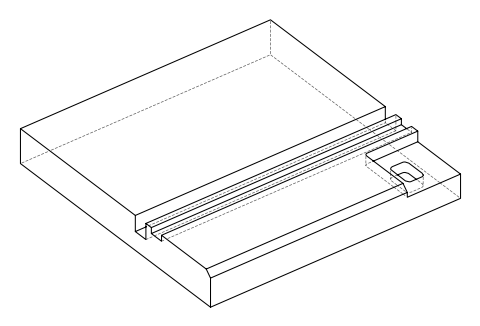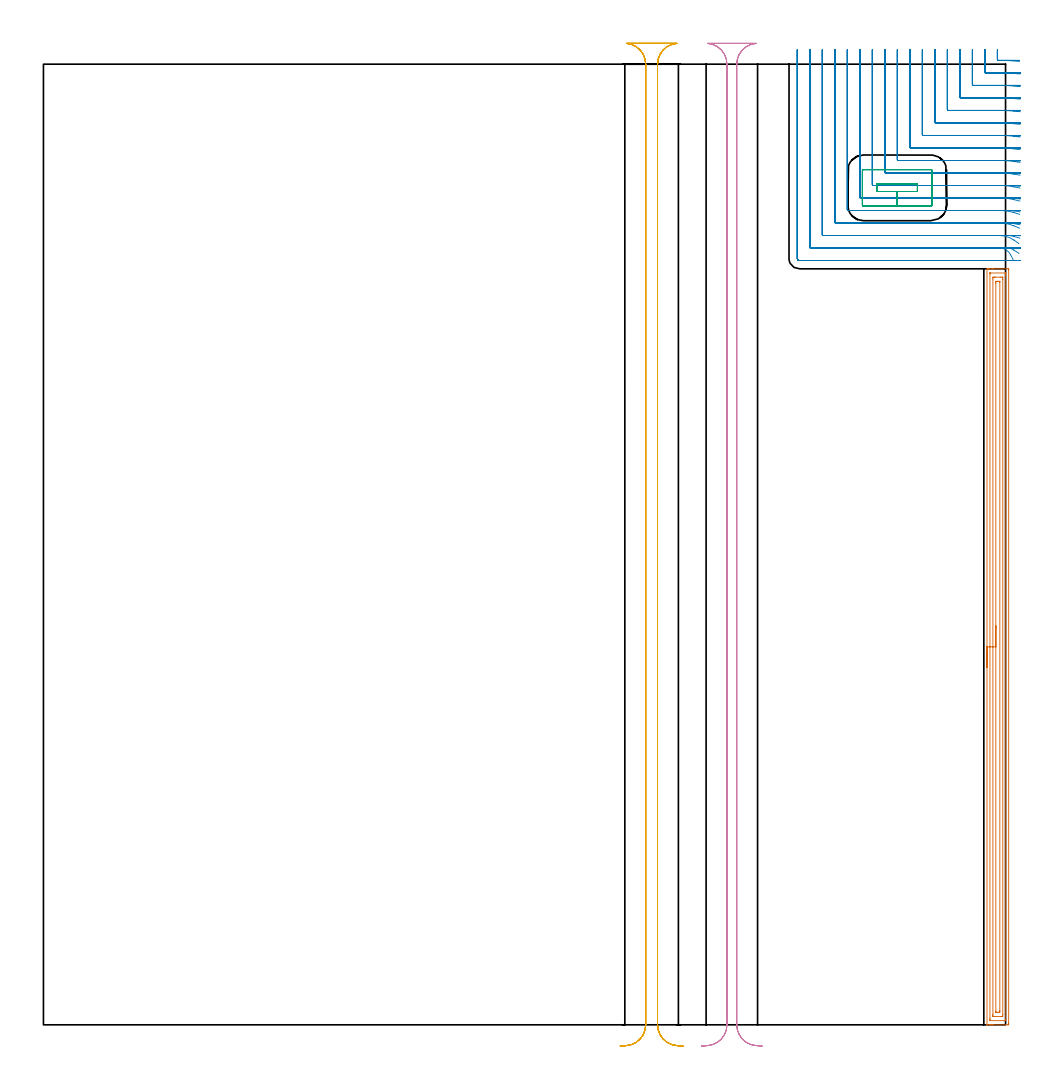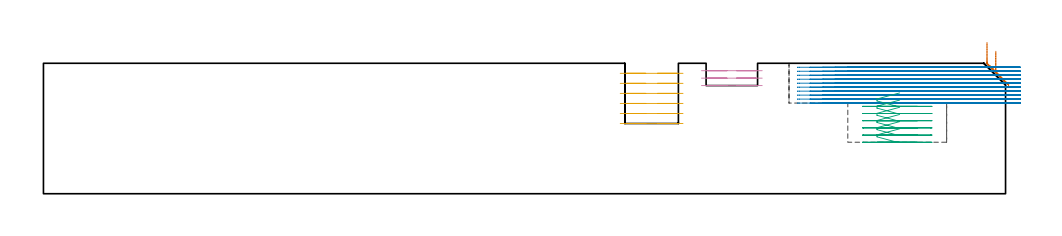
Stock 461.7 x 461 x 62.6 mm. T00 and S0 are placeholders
(PLAN: 5 operations, 3 tool changes, 74.8 min)
(1 AREA_MILL | FG_CHAMFER_SURFACE | UGT0205_001 | 11.84 min | 19942 mm3)
(2 MILL_CORNER_NOTCH_RECTANGULAR | CORNER_NOTCH_RECTANGULAR | NXT0201_009 | Follow Part, ap 2, ae 75% | 42.13 min | 194452 mm3)
(3 MILL_RECTANGULAR_POCKET | POCKET_RECTANGULAR_STRAIGHT | UGT0201_132 | Follow Part, ap 3.5, ae 75% | 2.47 min | 27174 mm3)
(4 MILL_RECTANGULAR_SLOT | SLOT_RECTANGULAR | UGT0201_136 | Follow Part, ap 5, ae 75% | 6.11 min | 121841 mm3)
(5 MILL_RECTANGULAR_SLOT_1 | SLOT_RECTANGULAR_1 | UGT0201_136 | Follow Part, ap 5, ae 75% | 12.24 min | 342430 mm3)
(TOOL UGT0205_001 | Chamfer Mill 20 x 3 x 45 deg. | D20 FL50 Z2)
(TOOL NXT0201_009 | ENDMILL 8mm [2P460-0800-NA 1630] | D8 FL26 Z6)
(TOOL UGT0201_132 | Carbide End Mill 14.0 | D14 FL30 Z4)
(TOOL UGT0201_136 | Carbide End Mill 20.0 | D20 FL30 Z4)
(OP 1 AREA_MILL)
G17 G21 G94 G90
T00 M6
G54
G17 G0 G90 X452.8 Y171.4 S1061 M3
G43 Z72.6 H0
G94 G1 Y171.438 Z71.728 F250.
Y171.552 Z70.863
Y171.741 Z70.012
Y172.003 Z69.18
Y172.337 Z68.374
Y172.74 Z67.6
Y173.208 Z66.864
Y173.74 Z66.172
Y174.329 Z65.529
Y174.972 Z64.939
Y175.664 Z64.408
Y176.4 Z63.94
Y177.174 Z63.537
Y177.98 Z63.203
Y178.812 Z62.941
Y179.663 Z62.752
Y180.528 Z62.638
Y181.4 Z62.6
Y362.636
X452.802 Y362.79 Z62.588
X452.937 Y362.797 Z62.455
X453.079 Y362.8 Z62.32
X453.413 Z61.986
X454.056 Z61.338
X455.254 Z60.143
X455.809 Z59.585
X462.82 Z52.577
X463.1 Y362.797 Z52.297
X463.192 Y362.79 Z52.205
X463.199 Y362.697 Z52.199
X463.2 Y362.19 Z52.2
Y1.116
X463.199 Y0.61 Z52.201
X463.196 Y0.227 Z52.202
X463.192 Y0.01 Z52.205
X462.82 Y0. Z52.577
X455.809 Z59.585
X455.254 Z60.143
X454.933 Z60.463
X454.378 Z61.018
X454.056 Z61.338
X453.079 Z62.32
X452.939 Z62.453
X452.919 Y0.001 Z62.473
X452.802 Y0.01 Z62.588
X452.8 Y0.164 Z62.6
Y181.4
X454.214 Z61.186
X454.215 Y360.404 Z61.185
X454.219 Y360.769 Z61.181
X454.22 Y360.785 Z61.18
X454.243 Y360.79 Z61.157
X454.311 Y360.796 Z61.089
X454.415 Y360.799 Z60.985
X461.555 Y360.8 Z53.845
X461.723 Y360.798 Z53.677
X461.752 Y360.795 Z53.648
X461.778 Y360.79 Z53.622
X461.78 Y360.753 Z53.62
X461.785 Y360.566 Z53.615
Y360.404
X461.786 Y359.672 Z53.614
X461.785 Y2.396 Z53.615
X461.781 Y2.031 Z53.619
X461.779 Y2.015 Z53.621
X461.757 Y2.01 Z53.643
X461.689 Y2.004 Z53.711
X461.585 Y2.001 Z53.815
X454.445 Y2. Z60.955
X454.277 Y2.002 Z61.123
X454.248 Y2.005 Z61.152
X454.222 Y2.01 Z61.178
X454.22 Y2.047 Z61.18
X454.215 Y2.234 Z61.185
X454.214 Y2.396 Z61.186
Y3.128
Y181.4
X455.628 Z59.772
X455.629 Y357.909 Z59.771
X455.635 Y358.619 Z59.765
X455.638 Y358.793 Z59.762
X455.809 Y358.795 Z59.591
X456.508 Y358.8 Z58.892
X456.685 Z58.715
X459.137 Z56.263
X460.013 Y358.799 Z55.387
X460.191 Y358.796 Z55.209
X460.362 Y358.79 Z55.038
X460.367 Y358.619 Z55.033
X460.37 Y358.436 Z55.03
X460.371 Y357.726 Z55.029
Y4.89
X460.365 Y4.181 Z55.035
X460.362 Y4.007 Z55.038
X460.191 Y4.004 Z55.209
X459.492 Y4. Z55.908
X459.314 Z56.086
X456.863 Z58.537
X455.986 Y4.001 Z59.414
X455.809 Y4.004 Z59.591
X455.638 Y4.01 Z59.762
X455.633 Y4.181 Z59.767
X455.63 Y4.364 Z59.77
X455.628 Y5.074 Z59.772
Y181.4
X457.043 Z58.357
Y355.94
X457.044 Y356.468 Z58.356
X457.046 Y356.645 Z58.354
X457.049 Y356.777 Z58.351
X457.14 Y356.79 Z58.26
X457.562 Y356.799 Z57.838
X457.594 Y356.8 Z57.806
X458.471 Z56.929
X458.857 Y356.793 Z56.543
X458.947 Y356.79 Z56.453
X458.952 Y356.731 Z56.448
X458.955 Y356.666 Z56.445
X458.957 Y356.305 Z56.443
Y6.86
X458.956 Y6.332 Z56.444
X458.954 Y6.155 Z56.446
X458.95 Y6.023 Z56.45
X458.86 Y6.01 Z56.54
X458.438 Y6.001 Z56.962
X458.406 Y6. Z56.994
X457.529 Z57.871
X457.143 Y6.007 Z58.257
X457.052 Y6.01 Z58.348
X457.048 Y6.069 Z58.352
X457.045 Y6.134 Z58.355
X457.043 Y6.495 Z58.357
Y181.4
Y182.272 Z58.395
Y183.136 Z58.509
Y183.988 Z58.698
Y184.82 Z58.96
Y185.626 Z59.294
Y186.4 Z59.697
Y187.136 Z60.166
Y187.828 Z60.697
Y188.471 Z61.286
Y189.06 Z61.93
Y189.591 Z62.622
Y190.06 Z63.357
Y190.463 Z64.131
Y190.797 Z64.937
Y191.059 Z65.769
Y191.248 Z66.621
Y191.362 Z67.486
Y191.4 Z68.357
G0 Z72.6
M5
M2
(OP 2 MILL_CORNER_NOTCH_RECTANGULAR)
G17 G21 G94 G90
T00 M6
G54
G17 G0 G90 X457.8 Y468. S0 M3
G43 Z72.6 H1
Z60.69
G94 G1 Y465. F250.
Y463.194 F500.
G3 X458.194 Y462.8 R0.4
G2 X465.376 Y462.576 R96.
G1 X468.369 Y462.37 F250.
G0 Z72.6
X451.8 Y468.
Z60.69
G1 Y465.
Y457.194 F500.
G3 X452.194 Y456.8 R0.4
G1 X458.793
G2 X465.7 Y456.535 R90.
G1 X468.691 Y456.304 F250.
G0 Z72.6
X445.8 Y468.
Z60.69
G1 Y465.
Y451.194 F500.
G3 X446.194 Y450.8 R0.4
G1 X458.793
G2 X465.7 Y450.516 R84.
G1 X468.69 Y450.269 F250.
G0 Z72.6
X439.8 Y468.
Z60.69
G1 Y465.
Y445.195 F500.
G3 X440.195 Y444.8 R0.4
G1 X458.793
G2 X465.7 Y444.494 R78.
G1 X468.688 Y444.228 F250.
G0 Z72.6
X433.8 Y468.
Z60.69
G1 Y465.
Y439.195 F500.
G3 X434.195 Y438.8 R0.4
G1 X458.793
G2 X465.7 Y438.468 R72.
G1 X468.686 Y438.18 F250.
G0 Z72.6
X427.8 Y468.
Z60.69
G1 Y465.
Y433.195 F500.
G3 X428.195 Y432.8 R0.4
G1 X458.793
G2 X465.7 Y432.438 R66.
G1 X468.684 Y432.124 F250.
G0 Z72.6
X421.8 Y468.
Z60.69
G1 Y465.
Y427.195 F500.
G3 X422.195 Y426.8 R0.4
G1 X458.793
G2 X465.7 Y426.401 R60.
G1 X468.68 Y426.056 F250.
G0 Z72.6
X415.8 Y468.
Z60.69
G1 Y465.
Y421.195 F500.
G3 X416.195 Y420.8 R0.4
G1 X458.793
G2 X465.7 Y420.356 R54.
G1 X468.675 Y419.973 F250.
G0 Z72.6
X409.8 Y468.
Z60.69
G1 Y465.
Y415.196 F500.
G3 X410.196 Y414.8 R0.4
G1 X458.793
G2 X465.7 Y414.3 R48.
G1 X468.669 Y413.869 F250.
G0 Z72.6
X403.8 Y468.
Z60.69
G1 Y465.
Y409.196 F500.
G3 X404.196 Y408.8 R0.4
G1 X458.793
G2 X465.7 Y408.228 R42.
G1 X468.659 Y407.735 F250.
G0 Z72.6
X397.8 Y468.
Z60.69
G1 Y465.
Y403.196 F500.
G3 X398.196 Y402.8 R0.4
G1 X458.793
G2 X465.7 Y402.131 R36.
G1 X468.644 Y401.556 F250.
G0 Z72.6
X391.8 Y468.
Z60.69
G1 Y465.
Y397.196 F500.
G3 X392.196 Y396.8 R0.4
G1 X458.793
G2 X465.7 Y395.994 R30.
G1 X468.619 Y395.303 F250.
G0 Z72.6
X385.8 Y468.
Z60.69
G1 Y465.
Y391.196 F500.
G3 X386.196 Y390.8 R0.4
G1 X458.793
G2 X465.7 Y389.785 R24.
G1 X468.573 Y388.921 F250.
G0 Z72.6
X379.8 Y468.
Z60.69
G1 Y465.
Y385.197 F500.
G3 X380.197 Y384.8 R0.4
G1 X458.793
G2 X465.7 Y383.422 R18.
G1 X468.47 Y382.271 F250.
G0 Z72.6
X373.8 Y468.
Z60.69
G1 Y465.
Y379.197 F500.
G3 X374.197 Y378.8 R0.4
G1 X458.793
G2 X465.7 Y376.613 R12.
G1 X468.153 Y374.886 F250.
G0 Z72.6
X367.8 Y468.
Z60.69
G1 Y465.
Y373.197 F500.
G3 X368.197 Y372.8 R0.4
G1 X458.793
G2 X464.138 Y369.527 R6.
G1 X465.501 Y366.854 F250.
G0 Z72.6
X361.8 Y468.
Z60.69
G1 Y465.
Y367.7 F500.
G3 X362.7 Y366.8 R0.9
G1 X458.793
X461.793 F250.
G0 Z72.6
X457.8 Y468.
Z58.78
G1 Y465.
Y463.194 F500.
G3 X458.194 Y462.8 R0.4
G1 X462.386
G2 X465.294 Y462.756 R96.
G1 X468.293 Y462.665 F250.
G0 Z72.6
X451.8 Y468.
Z58.78
G1 Y465.
Y457.194 F500.
G3 X452.194 Y456.8 R0.4
G1 X462.386
G2 X465.7 Y456.739 R90.
G1 X468.698 Y456.628 F250.
G0 Z72.6
X445.8 Y468.
Z58.78
G1 Y465.
Y451.194 F500.
G3 X446.194 Y450.8 R0.4
G1 X462.386
G2 X465.7 Y450.735 R84.
G1 X468.698 Y450.616 F250.
G0 Z72.6
X439.8 Y468.
Z58.78
G1 Y465.
Y445.195 F500.
G3 X440.195 Y444.8 R0.4
G1 X462.386
G2 X465.7 Y444.73 R78.
G1 X468.697 Y444.602 F250.
G0 Z72.6
X433.8 Y468.
Z58.78
G1 Y465.
Y439.195 F500.
G3 X434.195 Y438.8 R0.4
G1 X462.386
G2 X465.7 Y438.724 R72.
G1 X468.697 Y438.586 F250.
G0 Z72.6
X427.8 Y468.
Z58.78
G1 Y465.
Y433.195 F500.
G3 X428.195 Y432.8 R0.4
G1 X462.386
G2 X465.7 Y432.717 R66.
G1 X468.696 Y432.566 F250.
G0 Z72.6
X421.8 Y468.
Z58.78
G1 Y465.
Y427.195 F500.
G3 X422.195 Y426.8 R0.4
G1 X462.386
G2 X465.7 Y426.708 R60.
G1 X468.695 Y426.543 F250.
G0 Z72.6
X415.8 Y468.
Z58.78
G1 Y465.
Y421.195 F500.
G3 X416.195 Y420.8 R0.4
G1 X462.386
G2 X465.7 Y420.698 R54.
G1 X468.694 Y420.514 F250.
G0 Z72.6
X409.8 Y468.
Z58.78
G1 Y465.
Y415.196 F500.
G3 X410.196 Y414.8 R0.4
G1 X462.386
G2 X465.7 Y414.685 R48.
G1 X468.693 Y414.478 F250.
G0 Z72.6
X403.8 Y468.
Z58.78
G1 Y465.
Y409.196 F500.
G3 X404.196 Y408.8 R0.4
G1 X462.386
G2 X465.7 Y408.669 R42.
G1 X468.691 Y408.432 F250.
G0 Z72.6
X397.8 Y468.
Z58.78
G1 Y465.
Y403.196 F500.
G3 X398.196 Y402.8 R0.4
G1 X462.386
G2 X465.7 Y402.647 R36.
G1 X468.687 Y402.371 F250.
G0 Z72.6
X391.8 Y468.
Z58.78
G1 Y465.
Y397.196 F500.
G3 X392.196 Y396.8 R0.4
G1 X462.386
G2 X465.7 Y396.616 R30.
G1 X468.682 Y396.285 F250.
G0 Z72.6
X385.8 Y468.
Z58.78
G1 Y465.
Y391.196 F500.
G3 X386.196 Y390.8 R0.4
G1 X462.386
G2 X465.7 Y390.57 R24.
G1 X468.671 Y390.156 F250.
G0 Z72.6
X379.8 Y468.
Z58.78
G1 Y465.
Y385.196 F500.
G3 X380.196 Y384.8 R0.4
G1 X462.386
G2 X465.7 Y384.492 R18.
G1 X468.649 Y383.94 F250.
G0 Z72.6
X373.8 Y468.
Z58.78
G1 Y465.
Y379.197 F500.
G3 X374.197 Y378.8 R0.4
G1 X462.386
G2 X465.7 Y378.333 R12.
G1 X468.583 Y377.505 F250.
G0 Z72.6
X367.8 Y468.
Z58.78
G1 Y465.
Y373.197 F500.
G3 X368.197 Y372.8 R0.4
G1 X462.386
G2 X465.7 Y371.802 R6.
G1 X468.201 Y370.145 F250.
G0 Z72.6
X361.8 Y468.
Z58.78
G1 Y465.
Y367.7 F500.
G3 X362.7 Y366.8 R0.9
G1 X462.386
X465.386 F250.
G0 Z72.6
X457.8 Y468.
Z56.87
G1 Y465.
Y463.194 F500.
G3 X458.194 Y462.8 R0.4
G1 X465.152
X465.272
X468.272 Y462.796 F250.
G0 Z72.6
X451.8 Y468.
Z56.87
G1 Y465.
Y457.194 F500.
G3 X452.194 Y456.8 R0.4
G1 X465.152
G2 X465.7 Y456.798 R90.
G1 X468.7 Y456.78 F250.
G0 Z72.6
X445.8 Y468.
Z56.87
G1 Y465.
Y451.194 F500.
G3 X446.194 Y450.8 R0.4
G1 X465.152
G2 X465.7 Y450.798 R84.
G1 X468.7 Y450.779 F250.
G0 Z72.6
X439.8 Y468.
Z56.87
G1 Y465.
Y445.194 F500.
G3 X440.194 Y444.8 R0.4
G1 X465.152
G2 X465.7 Y444.798 R78.
G1 X468.7 Y444.777 F250.
G0 Z72.6
X433.8 Y468.
Z56.87
G1 Y465.
Y439.195 F500.
G3 X434.195 Y438.8 R0.4
G1 X465.152
G2 X465.7 Y438.798 R72.
G1 X468.7 Y438.775 F250.
G0 Z72.6
X427.8 Y468.
Z56.87
G1 Y465.
Y433.195 F500.
G3 X428.195 Y432.8 R0.4
G1 X465.152
G2 X465.7 Y432.798 R66.
G1 X468.7 Y432.773 F250.
G0 Z72.6
X421.8 Y468.
Z56.87
G1 Y465.
Y427.195 F500.
G3 X422.195 Y426.8 R0.4
G1 X465.152
G2 X465.7 Y426.798 R60.
G1 X468.7 Y426.77 F250.
G0 Z72.6
X415.8 Y468.
Z56.87
G1 Y465.
Y421.195 F500.
G3 X416.195 Y420.8 R0.4
G1 X465.152
G2 X465.7 Y420.797 R54.
G1 X468.7 Y420.767 F250.
G0 Z72.6
X409.8 Y468.
Z56.87
G1 Y465.
Y415.196 F500.
G3 X410.196 Y414.8 R0.4
G1 X465.152
G2 X465.7 Y414.797 R48.
G1 X468.7 Y414.763 F250.
G0 Z72.6
X403.8 Y468.
Z56.87
G1 Y465.
Y409.196 F500.
G3 X404.196 Y408.8 R0.4
G1 X465.152
G2 X465.7 Y408.796 R42.
G1 X468.7 Y408.757 F250.
G0 Z72.6
X397.8 Y468.
Z56.87
G1 Y465.
Y403.196 F500.
G3 X398.196 Y402.8 R0.4
G1 X465.152
G2 X465.7 Y402.796 R36.
G1 X468.7 Y402.75 F250.
G0 Z72.6
X391.8 Y468.
Z56.87
G1 Y465.
Y397.196 F500.
G3 X392.196 Y396.8 R0.4
G1 X465.152
G2 X465.7 Y396.795 R30.
G1 X468.699 Y396.74 F250.
G0 Z72.6
X385.8 Y468.
Z56.87
G1 Y465.
Y391.196 F500.
G3 X386.196 Y390.8 R0.4
G1 X465.152
G2 X465.7 Y390.794 R24.
G1 X468.699 Y390.725 F250.
G0 Z72.6
X379.8 Y468.
Z56.87
G1 Y465.
Y385.196 F500.
G3 X380.196 Y384.8 R0.4
G1 X465.152
G2 X465.7 Y384.792 R18.
G1 X468.699 Y384.7 F250.
G0 Z72.6
X373.8 Y468.
Z56.87
G1 Y465.
Y379.197 F500.
G3 X374.197 Y378.8 R0.4
G1 X465.152
G2 X465.7 Y378.788 R12.
G1 X468.697 Y378.651 F250.
G0 Z72.6
X367.8 Y468.
Z56.87
G1 Y465.
Y373.197 F500.
G3 X368.197 Y372.8 R0.4
G1 X465.152
G2 X465.7 Y372.775 R6.
G1 X468.687 Y372.501 F250.
G0 Z72.6
X361.8 Y468.
Z56.87
G1 Y465.
Y367.7 F500.
G3 X362.7 Y366.8 R0.9
G1 X465.152
X468.152 F250.
G0 Z72.6
X457.8 Y468.
Z54.96
G1 Y465.
Y463.194 F500.
G3 X458.194 Y462.8 R0.4
G1 X465.272
X468.272 F250.
G0 Z72.6
X451.8 Y468.
Z54.96
G1 Y465.
Y457.194 F500.
G3 X452.194 Y456.8 R0.4
G1 X465.7
X468.7 F250.
G0 Z72.6
X445.8 Y468.
Z54.96
G1 Y465.
Y451.194 F500.
G3 X446.194 Y450.8 R0.4
G1 X465.7
X468.7 F250.
G0 Z72.6
X439.8 Y468.
Z54.96
G1 Y465.
Y445.194 F500.
G3 X440.194 Y444.8 R0.4
G1 X465.7
X468.7 F250.
G0 Z72.6
X433.8 Y468.
Z54.96
G1 Y465.
Y439.195 F500.
G3 X434.195 Y438.8 R0.4
G1 X465.7
X468.7 F250.
G0 Z72.6
X427.8 Y468.
Z54.96
G1 Y465.
Y433.195 F500.
G3 X428.195 Y432.8 R0.4
G1 X465.7
X468.7 F250.
G0 Z72.6
X421.8 Y468.
Z54.96
G1 Y465.
Y427.195 F500.
G3 X422.195 Y426.8 R0.4
G1 X465.7
X468.7 F250.
G0 Z72.6
X415.8 Y468.
Z54.96
G1 Y465.
Y421.195 F500.
G3 X416.195 Y420.8 R0.4
G1 X465.7
X468.7 F250.
G0 Z72.6
X409.8 Y468.
Z54.96
G1 Y465.
Y415.196 F500.
G3 X410.196 Y414.8 R0.4
G1 X465.7
X468.7 F250.
G0 Z72.6
X403.8 Y468.
Z54.96
G1 Y465.
Y409.196 F500.
G3 X404.196 Y408.8 R0.4
G1 X465.7
X468.7 F250.
G0 Z72.6
X397.8 Y468.
Z54.96
G1 Y465.
Y403.196 F500.
G3 X398.196 Y402.8 R0.4
G1 X465.7
X468.7 F250.
G0 Z72.6
X391.8 Y468.
Z54.96
G1 Y465.
Y397.196 F500.
G3 X392.196 Y396.8 R0.4
G1 X465.7
X468.7 F250.
G0 Z72.6
X385.8 Y468.
Z54.96
G1 Y465.
Y391.196 F500.
G3 X386.196 Y390.8 R0.4
G1 X465.7
X468.7 F250.
G0 Z72.6
X379.8 Y468.
Z54.96
G1 Y465.
Y385.196 F500.
G3 X380.196 Y384.8 R0.4
G1 X465.7
X468.7 F250.
G0 Z72.6
X373.8 Y468.
Z54.96
G1 Y465.
Y379.197 F500.
G3 X374.197 Y378.8 R0.4
G1 X465.7
X468.7 F250.
G0 Z72.6
X367.8 Y468.
Z54.96
G1 Y465.
Y373.197 F500.
G3 X368.197 Y372.8 R0.4
G1 X465.7
X468.7 F250.
G0 Z72.6
X361.8 Y468.
Z54.96
G1 Y465.
Y367.7 F500.
G3 X362.7 Y366.8 R0.9
G1 X465.7
X468.7 F250.
G0 Z72.6
X457.8 Y468.
Z53.05
G1 Y465.
Y463.194 F500.
G3 X458.194 Y462.8 R0.4
G1 X465.272
X468.272 F250.
G0 Z72.6
X451.8 Y468.
Z53.05
G1 Y465.
Y457.194 F500.
G3 X452.194 Y456.8 R0.4
G1 X465.7
X468.7 F250.
G0 Z72.6
X445.8 Y468.
Z53.05
G1 Y465.
Y451.194 F500.
G3 X446.194 Y450.8 R0.4
G1 X465.7
X468.7 F250.
G0 Z72.6
X439.8 Y468.
Z53.05
G1 Y465.
Y445.194 F500.
G3 X440.194 Y444.8 R0.4
G1 X465.7
X468.7 F250.
G0 Z72.6
X433.8 Y468.
Z53.05
G1 Y465.
Y439.195 F500.
G3 X434.195 Y438.8 R0.4
G1 X465.7
X468.7 F250.
G0 Z72.6
X427.8 Y468.
Z53.05
G1 Y465.
Y433.195 F500.
G3 X428.195 Y432.8 R0.4
G1 X465.7
X468.7 F250.
G0 Z72.6
X421.8 Y468.
Z53.05
G1 Y465.
Y427.195 F500.
G3 X422.195 Y426.8 R0.4
G1 X465.7
X468.7 F250.
G0 Z72.6
X415.8 Y468.
Z53.05
G1 Y465.
Y421.195 F500.
G3 X416.195 Y420.8 R0.4
G1 X465.7
X468.7 F250.
G0 Z72.6
X409.8 Y468.
Z53.05
G1 Y465.
Y415.196 F500.
G3 X410.196 Y414.8 R0.4
G1 X465.7
X468.7 F250.
G0 Z72.6
X403.8 Y468.
Z53.05
G1 Y465.
Y409.196 F500.
G3 X404.196 Y408.8 R0.4
G1 X465.7
X468.7 F250.
G0 Z72.6
X397.8 Y468.
Z53.05
G1 Y465.
Y403.196 F500.
G3 X398.196 Y402.8 R0.4
G1 X465.7
X468.7 F250.
G0 Z72.6
X391.8 Y468.
Z53.05
G1 Y465.
Y397.196 F500.
G3 X392.196 Y396.8 R0.4
G1 X465.7
X468.7 F250.
G0 Z72.6
X385.8 Y468.
Z53.05
G1 Y465.
Y391.196 F500.
G3 X386.196 Y390.8 R0.4
G1 X465.7
X468.7 F250.
G0 Z72.6
X379.8 Y468.
Z53.05
G1 Y465.
Y385.196 F500.
G3 X380.196 Y384.8 R0.4
G1 X465.7
X468.7 F250.
G0 Z72.6
X373.8 Y468.
Z53.05
G1 Y465.
Y379.197 F500.
G3 X374.197 Y378.8 R0.4
G1 X465.7
X468.7 F250.
G0 Z72.6
X367.8 Y468.
Z53.05
G1 Y465.
Y373.197 F500.
G3 X368.197 Y372.8 R0.4
G1 X465.7
X468.7 F250.
G0 Z72.6
X361.8 Y468.
Z53.05
G1 Y465.
Y367.7 F500.
G3 X362.7 Y366.8 R0.9
G1 X465.7
X468.7 F250.
G0 Z72.6
X457.8 Y468.
Z51.14
G1 Y465.
Y463.194 F500.
G3 X458.194 Y462.8 R0.4
G1 X465.272
X468.272 F250.
G0 Z72.6
X451.8 Y468.
Z51.14
G1 Y465.
Y457.194 F500.
G3 X452.194 Y456.8 R0.4
G1 X465.7
X468.7 F250.
G0 Z72.6
X445.8 Y468.
Z51.14
G1 Y465.
Y451.194 F500.
G3 X446.194 Y450.8 R0.4
G1 X465.7
X468.7 F250.
G0 Z72.6
X439.8 Y468.
Z51.14
G1 Y465.
Y445.195 F500.
G3 X440.195 Y444.8 R0.4
G1 X465.7
X468.7 F250.
G0 Z72.6
X433.8 Y468.
Z51.14
G1 Y465.
Y439.195 F500.
G3 X434.195 Y438.8 R0.4
G1 X465.7
X468.7 F250.
G0 Z72.6
X427.8 Y468.
Z51.14
G1 Y465.
Y433.195 F500.
G3 X428.195 Y432.8 R0.4
G1 X465.7
X468.7 F250.
G0 Z72.6
X421.8 Y468.
Z51.14
G1 Y465.
Y427.195 F500.
G3 X422.195 Y426.8 R0.4
G1 X465.7
X468.7 F250.
G0 Z72.6
X415.8 Y468.
Z51.14
G1 Y465.
Y421.195 F500.
G3 X416.195 Y420.8 R0.4
G1 X465.7
X468.7 F250.
G0 Z72.6
X409.8 Y468.
Z51.14
G1 Y465.
Y415.196 F500.
G3 X410.196 Y414.8 R0.4
G1 X465.7
X468.7 F250.
G0 Z72.6
X403.8 Y468.
Z51.14
G1 Y465.
Y409.196 F500.
G3 X404.196 Y408.8 R0.4
G1 X465.7
X468.7 F250.
G0 Z72.6
X397.8 Y468.
Z51.14
G1 Y465.
Y403.196 F500.
G3 X398.196 Y402.8 R0.4
G1 X465.7
X468.7 F250.
G0 Z72.6
X391.8 Y468.
Z51.14
G1 Y465.
Y397.196 F500.
G3 X392.196 Y396.8 R0.4
G1 X465.7
X468.7 F250.
G0 Z72.6
X385.8 Y468.
Z51.14
G1 Y465.
Y391.196 F500.
G3 X386.196 Y390.8 R0.4
G1 X465.7
X468.7 F250.
G0 Z72.6
X379.8 Y468.
Z51.14
G1 Y465.
Y385.197 F500.
G3 X380.197 Y384.8 R0.4
G1 X465.7
X468.7 F250.
G0 Z72.6
X373.8 Y468.
Z51.14
G1 Y465.
Y379.197 F500.
G3 X374.197 Y378.8 R0.4
G1 X465.7
X468.7 F250.
G0 Z72.6
X367.8 Y468.
Z51.14
G1 Y465.
Y373.197 F500.
G3 X368.197 Y372.8 R0.4
G1 X465.7
X468.7 F250.
G0 Z72.6
X361.8 Y468.
Z51.14
G1 Y465.
Y367.7 F500.
G3 X362.7 Y366.8 R0.9
G1 X465.7
X468.7 F250.
G0 Z72.6
X457.8 Y468.
Z49.23
G1 Y465.
Y463.194 F500.
G3 X458.194 Y462.8 R0.4
G1 X465.272
X468.272 F250.
G0 Z72.6
X451.8 Y468.
Z49.23
G1 Y465.
Y457.194 F500.
G3 X452.194 Y456.8 R0.4
G1 X465.7
X468.7 F250.
G0 Z72.6
X445.8 Y468.
Z49.23
G1 Y465.
Y451.194 F500.
G3 X446.194 Y450.8 R0.4
G1 X465.7
X468.7 F250.
G0 Z72.6
X439.8 Y468.
Z49.23
G1 Y465.
Y445.195 F500.
G3 X440.195 Y444.8 R0.4
G1 X465.7
X468.7 F250.
G0 Z72.6
X433.8 Y468.
Z49.23
G1 Y465.
Y439.195 F500.
G3 X434.195 Y438.8 R0.4
G1 X465.7
X468.7 F250.
G0 Z72.6
X427.8 Y468.
Z49.23
G1 Y465.
Y433.195 F500.
G3 X428.195 Y432.8 R0.4
G1 X465.7
X468.7 F250.
G0 Z72.6
X421.8 Y468.
Z49.23
G1 Y465.
Y427.195 F500.
G3 X422.195 Y426.8 R0.4
G1 X465.7
X468.7 F250.
G0 Z72.6
X415.8 Y468.
Z49.23
G1 Y465.
Y421.195 F500.
G3 X416.195 Y420.8 R0.4
G1 X465.7
X468.7 F250.
G0 Z72.6
X409.8 Y468.
Z49.23
G1 Y465.
Y415.196 F500.
G3 X410.196 Y414.8 R0.4
G1 X465.7
X468.7 F250.
G0 Z72.6
X403.8 Y468.
Z49.23
G1 Y465.
Y409.196 F500.
G3 X404.196 Y408.8 R0.4
G1 X465.7
X468.7 F250.
G0 Z72.6
X397.8 Y468.
Z49.23
G1 Y465.
Y403.196 F500.
G3 X398.196 Y402.8 R0.4
G1 X465.7
X468.7 F250.
G0 Z72.6
X391.8 Y468.
Z49.23
G1 Y465.
Y397.196 F500.
G3 X392.196 Y396.8 R0.4
G1 X465.7
X468.7 F250.
G0 Z72.6
X385.8 Y468.
Z49.23
G1 Y465.
Y391.196 F500.
G3 X386.196 Y390.8 R0.4
G1 X465.7
X468.7 F250.
G0 Z72.6
X379.8 Y468.
Z49.23
G1 Y465.
Y385.197 F500.
G3 X380.197 Y384.8 R0.4
G1 X465.7
X468.7 F250.
G0 Z72.6
X373.8 Y468.
Z49.23
G1 Y465.
Y379.197 F500.
G3 X374.197 Y378.8 R0.4
G1 X465.7
X468.7 F250.
G0 Z72.6
X367.8 Y468.
Z49.23
G1 Y465.
Y373.197 F500.
G3 X368.197 Y372.8 R0.4
G1 X465.7
X468.7 F250.
G0 Z72.6
X361.8 Y468.
Z49.23
G1 Y465.
Y367.7 F500.
G3 X362.7 Y366.8 R0.9
G1 X465.7
X468.7 F250.
G0 Z72.6
X457.8 Y468.
Z47.32
G1 Y465.
Y463.194 F500.
G3 X458.194 Y462.8 R0.4
G1 X465.272
X468.272 F250.
G0 Z72.6
X451.8 Y468.
Z47.32
G1 Y465.
Y457.194 F500.
G3 X452.194 Y456.8 R0.4
G1 X465.7
X468.7 F250.
G0 Z72.6
X445.8 Y468.
Z47.32
G1 Y465.
Y451.194 F500.
G3 X446.194 Y450.8 R0.4
G1 X465.7
X468.7 F250.
G0 Z72.6
X439.8 Y468.
Z47.32
G1 Y465.
Y445.195 F500.
G3 X440.195 Y444.8 R0.4
G1 X465.7
X468.7 F250.
G0 Z72.6
X433.8 Y468.
Z47.32
G1 Y465.
Y439.195 F500.
G3 X434.195 Y438.8 R0.4
G1 X465.7
X468.7 F250.
G0 Z72.6
X427.8 Y468.
Z47.32
G1 Y465.
Y433.195 F500.
G3 X428.195 Y432.8 R0.4
G1 X465.7
X468.7 F250.
G0 Z72.6
X421.8 Y468.
Z47.32
G1 Y465.
Y427.195 F500.
G3 X422.195 Y426.8 R0.4
G1 X465.7
X468.7 F250.
G0 Z72.6
X415.8 Y468.
Z47.32
G1 Y465.
Y421.195 F500.
G3 X416.195 Y420.8 R0.4
G1 X465.7
X468.7 F250.
G0 Z72.6
X409.8 Y468.
Z47.32
G1 Y465.
Y415.196 F500.
G3 X410.196 Y414.8 R0.4
G1 X465.7
X468.7 F250.
G0 Z72.6
X403.8 Y468.
Z47.32
G1 Y465.
Y409.196 F500.
G3 X404.196 Y408.8 R0.4
G1 X465.7
X468.7 F250.
G0 Z72.6
X397.8 Y468.
Z47.32
G1 Y465.
Y403.196 F500.
G3 X398.196 Y402.8 R0.4
G1 X465.7
X468.7 F250.
G0 Z72.6
X391.8 Y468.
Z47.32
G1 Y465.
Y397.196 F500.
G3 X392.196 Y396.8 R0.4
G1 X465.7
X468.7 F250.
G0 Z72.6
X385.8 Y468.
Z47.32
G1 Y465.
Y391.196 F500.
G3 X386.196 Y390.8 R0.4
G1 X465.7
X468.7 F250.
G0 Z72.6
X379.8 Y468.
Z47.32
G1 Y465.
Y385.197 F500.
G3 X380.197 Y384.8 R0.4
G1 X465.7
X468.7 F250.
G0 Z72.6
X373.8 Y468.
Z47.32
G1 Y465.
Y379.197 F500.
G3 X374.197 Y378.8 R0.4
G1 X465.7
X468.7 F250.
G0 Z72.6
X367.8 Y468.
Z47.32
G1 Y465.
Y373.197 F500.
G3 X368.197 Y372.8 R0.4
G1 X465.7
X468.7 F250.
G0 Z72.6
X361.8 Y468.
Z47.32
G1 Y465.
Y367.7 F500.
G3 X362.7 Y366.8 R0.9
G1 X465.7
X468.7 F250.
G0 Z72.6
X457.8 Y468.
Z45.41
G1 Y465.
Y463.194 F500.
G3 X458.194 Y462.8 R0.4
G1 X465.272
X468.272 F250.
G0 Z72.6
X451.8 Y468.
Z45.41
G1 Y465.
Y457.194 F500.
G3 X452.194 Y456.8 R0.4
G1 X465.7
X468.7 F250.
G0 Z72.6
X445.8 Y468.
Z45.41
G1 Y465.
Y451.194 F500.
G3 X446.194 Y450.8 R0.4
G1 X465.7
X468.7 F250.
G0 Z72.6
X439.8 Y468.
Z45.41
G1 Y465.
Y445.195 F500.
G3 X440.195 Y444.8 R0.4
G1 X465.7
X468.7 F250.
G0 Z72.6
X433.8 Y468.
Z45.41
G1 Y465.
Y439.195 F500.
G3 X434.195 Y438.8 R0.4
G1 X465.7
X468.7 F250.
G0 Z72.6
X427.8 Y468.
Z45.41
G1 Y465.
Y433.195 F500.
G3 X428.195 Y432.8 R0.4
G1 X465.7
X468.7 F250.
G0 Z72.6
X421.8 Y468.
Z45.41
G1 Y465.
Y427.195 F500.
G3 X422.195 Y426.8 R0.4
G1 X465.7
X468.7 F250.
G0 Z72.6
X415.8 Y468.
Z45.41
G1 Y465.
Y421.195 F500.
G3 X416.195 Y420.8 R0.4
G1 X465.7
X468.7 F250.
G0 Z72.6
X409.8 Y468.
Z45.41
G1 Y465.
Y415.196 F500.
G3 X410.196 Y414.8 R0.4
G1 X465.7
X468.7 F250.
G0 Z72.6
X403.8 Y468.
Z45.41
G1 Y465.
Y409.196 F500.
G3 X404.196 Y408.8 R0.4
G1 X465.7
X468.7 F250.
G0 Z72.6
X397.8 Y468.
Z45.41
G1 Y465.
Y403.196 F500.
G3 X398.196 Y402.8 R0.4
G1 X465.7
X468.7 F250.
G0 Z72.6
X391.8 Y468.
Z45.41
G1 Y465.
Y397.196 F500.
G3 X392.196 Y396.8 R0.4
G1 X465.7
X468.7 F250.
G0 Z72.6
X385.8 Y468.
Z45.41
G1 Y465.
Y391.196 F500.
G3 X386.196 Y390.8 R0.4
G1 X465.7
X468.7 F250.
G0 Z72.6
X379.8 Y468.
Z45.41
G1 Y465.
Y385.197 F500.
G3 X380.197 Y384.8 R0.4
G1 X465.7
X468.7 F250.
G0 Z72.6
X373.8 Y468.
Z45.41
G1 Y465.
Y379.197 F500.
G3 X374.197 Y378.8 R0.4
G1 X465.7
X468.7 F250.
G0 Z72.6
X367.8 Y468.
Z45.41
G1 Y465.
Y373.197 F500.
G3 X368.197 Y372.8 R0.4
G1 X465.7
X468.7 F250.
G0 Z72.6
X361.8 Y468.
Z45.41
G1 Y465.
Y367.7 F500.
G3 X362.7 Y366.8 R0.9
G1 X465.7
X468.7 F250.
G0 Z72.6
X457.8 Y468.
Z43.5
G1 Y465.
Y463.194 F500.
G3 X458.194 Y462.8 R0.4
G1 X465.272
X468.272 F250.
G0 Z72.6
X451.8 Y468.
Z43.5
G1 Y465.
Y457.194 F500.
G3 X452.194 Y456.8 R0.4
G1 X465.7
X468.7 F250.
G0 Z72.6
X445.8 Y468.
Z43.5
G1 Y465.
Y451.194 F500.
G3 X446.194 Y450.8 R0.4
G1 X465.7
X468.7 F250.
G0 Z72.6
X439.8 Y468.
Z43.5
G1 Y465.
Y445.195 F500.
G3 X440.195 Y444.8 R0.4
G1 X465.7
X468.7 F250.
G0 Z72.6
X433.8 Y468.
Z43.5
G1 Y465.
Y439.195 F500.
G3 X434.195 Y438.8 R0.4
G1 X465.7
X468.7 F250.
G0 Z72.6
X427.8 Y468.
Z43.5
G1 Y465.
Y433.195 F500.
G3 X428.195 Y432.8 R0.4
G1 X465.7
X468.7 F250.
G0 Z72.6
X421.8 Y468.
Z43.5
G1 Y465.
Y427.195 F500.
G3 X422.195 Y426.8 R0.4
G1 X465.7
X468.7 F250.
G0 Z72.6
X415.8 Y468.
Z43.5
G1 Y465.
Y421.195 F500.
G3 X416.195 Y420.8 R0.4
G1 X465.7
X468.7 F250.
G0 Z72.6
X409.8 Y468.
Z43.5
G1 Y465.
Y415.196 F500.
G3 X410.196 Y414.8 R0.4
G1 X465.7
X468.7 F250.
G0 Z72.6
X403.8 Y468.
Z43.5
G1 Y465.
Y409.196 F500.
G3 X404.196 Y408.8 R0.4
G1 X465.7
X468.7 F250.
G0 Z72.6
X397.8 Y468.
Z43.5
G1 Y465.
Y403.196 F500.
G3 X398.196 Y402.8 R0.4
G1 X465.7
X468.7 F250.
G0 Z72.6
X391.8 Y468.
Z43.5
G1 Y465.
Y397.196 F500.
G3 X392.196 Y396.8 R0.4
G1 X465.7
X468.7 F250.
G0 Z72.6
X385.8 Y468.
Z43.5
G1 Y465.
Y391.196 F500.
G3 X386.196 Y390.8 R0.4
G1 X465.7
X468.7 F250.
G0 Z72.6
X379.8 Y468.
Z43.5
G1 Y465.
Y385.197 F500.
G3 X380.197 Y384.8 R0.4
G1 X465.7
X468.7 F250.
G0 Z72.6
X373.8 Y468.
Z43.5
G1 Y465.
Y379.197 F500.
G3 X374.197 Y378.8 R0.4
G1 X465.7
X468.7 F250.
G0 Z72.6
X367.8 Y468.
Z43.5
G1 Y465.
Y373.197 F500.
G3 X368.197 Y372.8 R0.4
G1 X465.7
X468.7 F250.
G0 Z72.6
X361.8 Y468.
Z43.5
G1 Y465.
Y367.7 F500.
G3 X362.7 Y366.8 R0.9
G1 X465.7
X468.7 F250.
G0 Z72.6
M5
M2
(OP 3 MILL_RECTANGULAR_POCKET)
G17 G21 G94 G90
T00 M6
G54
G17 G0 G90 X410.855 Y403.4 S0 M3
G43 Z72.6 H0
Z48.373
G94 G1 X400. Z45.464 F250.
Y399.9 Z44.526
X409.7 Z41.927
X419.4 F500.
Y403.4
X400.
Y399.9
X409.7
Y392.9
X425.9
G3 X426.4 Y393.4 R0.5
G1 Y409.9
G3 X425.9 Y410.4 R0.5
G1 X393.5
G3 X393. Y409.9 R0.5
G1 Y393.4
G3 X393.5 Y392.9 R0.5
G1 X409.7
X410.7
G0 X410.855 Y403.4 Z44.927
G1 X400. Z42.019 F250.
Y399.9 Z41.081
X409.7 Z38.482
X419.4 F500.
Y403.4
X400.
Y399.9
X409.7
Y392.9
X425.9
G3 X426.4 Y393.4 R0.5
G1 Y409.9
G3 X425.9 Y410.4 R0.5
G1 X393.5
G3 X393. Y409.9 R0.5
G1 Y393.4
G3 X393.5 Y392.9 R0.5
G1 X409.7
X410.7
G0 X410.855 Y403.4 Z41.482
G1 X400. Z38.573 F250.
Y399.9 Z37.635
X409.7 Z35.036
X419.4 F500.
Y403.4
X400.
Y399.9
X409.7
Y392.9
X425.9
G3 X426.4 Y393.4 R0.5
G1 Y409.9
G3 X425.9 Y410.4 R0.5
G1 X393.5
G3 X393. Y409.9 R0.5
G1 Y393.4
G3 X393.5 Y392.9 R0.5
G1 X409.7
X410.7
G0 X410.855 Y403.4 Z38.036
G1 X400. Z35.128 F250.
Y399.9 Z34.19
X409.7 Z31.591
X419.4 F500.
Y403.4
X400.
Y399.9
X409.7
Y392.9
X425.9
G3 X426.4 Y393.4 R0.5
G1 Y409.9
G3 X425.9 Y410.4 R0.5
G1 X393.5
G3 X393. Y409.9 R0.5
G1 Y393.4
G3 X393.5 Y392.9 R0.5
G1 X409.7
X410.7
G0 X410.855 Y403.4 Z34.591
G1 X400. Z31.682 F250.
Y399.9 Z30.745
X409.7 Z28.145
X419.4 F500.
Y403.4
X400.
Y399.9
X409.7
Y392.9
X425.9
G3 X426.4 Y393.4 R0.5
G1 Y409.9
G3 X425.9 Y410.4 R0.5
G1 X393.5
G3 X393. Y409.9 R0.5
G1 Y393.4
G3 X393.5 Y392.9 R0.5
G1 X409.7
X410.7
G0 X410.855 Y403.4 Z31.145
G1 X400. Z28.237 F250.
Y399.9 Z27.299
X409.7 Z24.7
X419.4 F500.
Y403.4
X400.
Y399.9
X409.7
Y392.9
X425.9
G3 X426.4 Y393.4 R0.5
G1 Y409.9
G3 X425.9 Y410.4 R0.5
G1 X393.5
G3 X393. Y409.9 R0.5
G1 Y393.4
G3 X393.5 Y392.9 R0.5
G1 X409.7
X410.7
G0 Z72.6
M5
M2
(OP 4 MILL_RECTANGULAR_SLOT)
G17 G21 G94 G90
T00 M6
G54
G17 G0 G90 X344.917 Y-10.202 S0 M3
G43 Z72.6 H0
Z59.033
G94 G1 X341.926 Y-9.97 F250.
G2 X332.7 Y0. R10. F500.
G1 Y461.
G2 X341.926 Y470.97 R10.
G1 Y471.
X318.774
Y470.97
G2 X328. Y461. R10.
G1 Y0.
G2 X318.774 Y-9.97 R10.
G1 X315.783 Y-10.202 F250.
G0 X344.917 Z55.467
G1 X341.926 Y-9.97
G2 X332.7 Y0. R10. F500.
G1 Y461.
G2 X341.926 Y470.97 R10.
G1 Y471.
X318.774
Y470.97
G2 X328. Y461. R10.
G1 Y0.
G2 X318.774 Y-9.97 R10.
G1 X315.783 Y-10.202 F250.
G0 X344.917 Z51.9
G1 X341.926 Y-9.97
G2 X332.7 Y0. R10. F500.
G1 Y461.
G2 X341.926 Y470.97 R10.
G1 Y471.
X318.774
Y470.97
G2 X328. Y461. R10.
G1 Y0.
G2 X318.774 Y-9.97 R10.
G1 X315.783 Y-10.202 F250.
G0 Z72.6
M5
M2
(OP 5 MILL_RECTANGULAR_SLOT_1)
G17 G21 G94 G90
T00 M6
G54
G17 G0 G90 X306.917 Y-10.202 S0 M3
G43 Z72.6 H0
Z57.783
G94 G1 X303.926 Y-9.97 F250.
G2 X294.7 Y0. R10. F500.
G1 Y461.
G2 X303.926 Y470.97 R10.
G1 Y471.
X279.774
Y470.97
G2 X289. Y461. R10.
G1 Y0.
G2 X279.774 Y-9.97 R10.
G1 X276.783 Y-10.202 F250.
G0 X306.917 Z52.967
G1 X303.926 Y-9.97
G2 X294.7 Y0. R10. F500.
G1 Y461.
G2 X303.926 Y470.97 R10.
G1 Y471.
X279.774
Y470.97
G2 X289. Y461. R10.
G1 Y0.
G2 X279.774 Y-9.97 R10.
G1 X276.783 Y-10.202 F250.
G0 X306.917 Z48.15
G1 X303.926 Y-9.97
G2 X294.7 Y0. R10. F500.
G1 Y461.
G2 X303.926 Y470.97 R10.
G1 Y471.
X279.774
Y470.97
G2 X289. Y461. R10.
G1 Y0.
G2 X279.774 Y-9.97 R10.
G1 X276.783 Y-10.202 F250.
G0 X306.917 Z43.333
G1 X303.926 Y-9.97
G2 X294.7 Y0. R10. F500.
G1 Y461.
G2 X303.926 Y470.97 R10.
G1 Y471.
X279.774
Y470.97
G2 X289. Y461. R10.
G1 Y0.
G2 X279.774 Y-9.97 R10.
G1 X276.783 Y-10.202 F250.
G0 X306.917 Z38.517
G1 X303.926 Y-9.97
G2 X294.7 Y0. R10. F500.
G1 Y461.
G2 X303.926 Y470.97 R10.
G1 Y471.
X279.774
Y470.97
G2 X289. Y461. R10.
G1 Y0.
G2 X279.774 Y-9.97 R10.
G1 X276.783 Y-10.202 F250.
G0 X306.917 Z33.7
G1 X303.926 Y-9.97
G2 X294.7 Y0. R10. F500.
G1 Y461.
G2 X303.926 Y470.97 R10.
G1 Y471.
X279.774
Y470.97
G2 X289. Y461. R10.
G1 Y0.
G2 X279.774 Y-9.97 R10.
G1 X276.783 Y-10.202 F250.
G0 Z72.6
M5
M2
